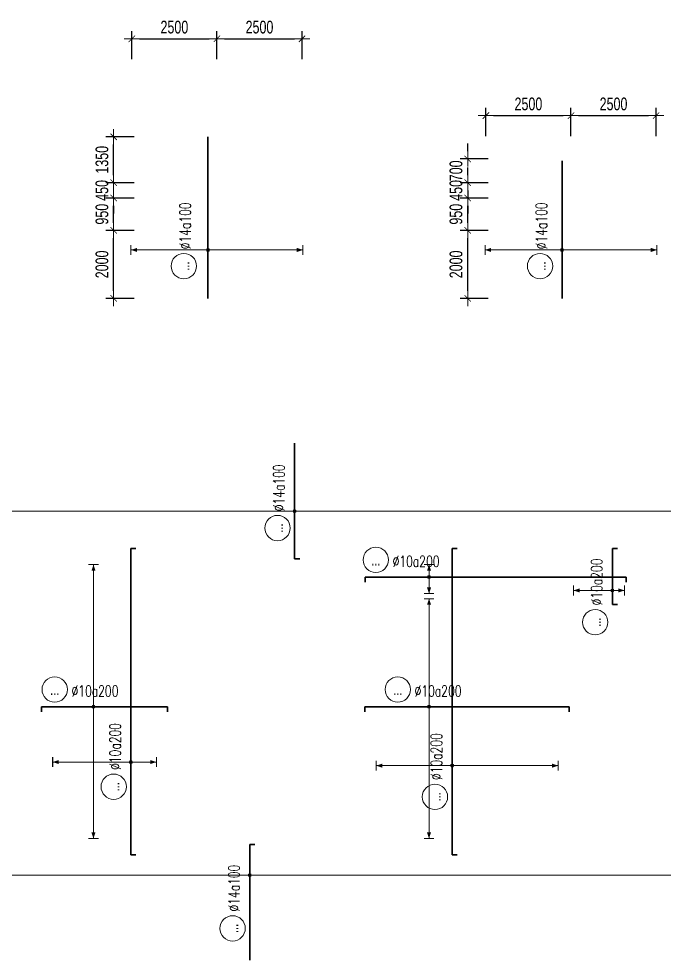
# Model space of a CAD drawing. Header units: millimetres. Extents: x 131629 to 589785, y -24154 to 45581.
# Drawn here: x 281481 to 300437, y 16100 to 43768 of the extents above; entities that cross this region are included whole.
import ezdxf
from ezdxf.enums import TextEntityAlignment as Align

# ---------------------------------------------------------------- set-up
doc = ezdxf.new("R2010")
doc.units = ezdxf.units.MM
doc.layers.get('0').update_dxf_attribs({"lineweight": 20})
doc.layers.get('Defpoints').update_dxf_attribs({"color": 151, "lineweight": 9})
for name, color, linetype, lineweight in [('NDC_S_DIM', 1, 'Continuous', 15), ('NDC_S_REBAR', 4, 'Continuous', 35), ('NDC_S_VN TEXT', 7, 'Continuous', 20)]:
    doc.layers.add(name, color=color, linetype=linetype, lineweight=lineweight)
doc.styles.add('ARIAL', font='arial.ttf', dxfattribs={"width": 0.7})
doc.styles.add('NDC_ROMANS', font='romans.shx', dxfattribs={"width": 0.7})
doc.dimstyles.new('NDC_dim_150', dxfattribs={"dimscale": 150, "dimtxt": 2.5, "dimasz": 1.5, "dimexe": 1.5, "dimexo": 2.5, "dimgap": 1, "dimtad": 1, "dimdec": 0, "dimzin": 0, "dimdsep": 46, "dimtxsty": 'ARIAL', "dimblk": 'DIMMARK', "dimcen": 0.09, "dimdle": 1.2, "dimclrd": 1, "dimclre": 1, "dimclrt": 3, "dimadec": 0, "dimazin": 0, "dimtfac": 1, "dimtdec": 0, "dimtix": 1, "dimtofl": 0, "dimtmove": 0, "dimatfit": 3, "dimfxl": 4, "dimfxlon": 1, "dimtolj": 1, "dimtzin": 0, "dimarcsym": 0})

# ---------------------------------------------------------------- blocks, each defined once
blk = doc.blocks.new('*U27')
h = blk.add_hatch(color=6)
edge = h.paths.add_edge_path()
edge.add_arc((0.5, 0), 0.3, 0, 360)
at = {"layer": 'NDC_S_DIM', "color": 6}
for q in [(0.5, 21.16), (0.5, -25.84)]:
    blk.add_line((0.5, 0), q, dxfattribs=at)
for points in [[(-0.5, 21.16, 0.2, 0.2, 0), (1.5, 21.16, 0, 0, 0)], [(-0.5, -25.84, 0.2, 0.2, 0), (1.5, -25.84, 0, 0, 0)]]:
    blk.add_lwpolyline(points, format="xyseb", dxfattribs=at)
at = {"layer": 'NDC_S_DIM'}
blk.add_circle((-5.62, 3.36), 2.48, dxfattribs=at)
at = {"layer": 'NDC_S_DIM', "color": 6}
blk.add_circle((0.5, 0), 0.3, dxfattribs=at)
for points in [[(0.1, 19.96), (0.5, 21.16), (0.9, 19.96)], [(0.1, -24.64), (0.5, -25.84), (0.9, -24.64)]]:
    blk.add_solid(points, dxfattribs=at)
at = {"layer": 'NDC_S_REBAR'}
for p, q in [((0, 0), (-12.04, 0)), ((-12.04, 0), (-12.04, -1)), ((0, 0), (27.96, 0)), ((27.96, 0), (27.96, -1)), ((-12.04, -1), (-12.04, -1)), ((27.96, -1), (27.96, -1))]:
    blk.add_line(p, q, dxfattribs=at)
at = {"layer": 'NDC_S_VN TEXT', "style": 'ARIAL', "width": 0.7}
blk.add_attdef('KHT', text='', height=2.2, dxfattribs=at).set_placement((-5.62, 3.36), align=Align.MIDDLE_CENTER)
at = {"layer": 'NDC_S_VN TEXT', "color": 3, "style": 'NDC_ROMANS', "width": 0.7}
blk.add_attdef('DKT', (-2.32, 1.98), '', height=2.2, dxfattribs=at)
blk = doc.blocks.new('*U28')
h = blk.add_hatch(color=6)
edge = h.paths.add_edge_path()
edge.add_arc((1.97, 0), 0.3, 0, 360)
at = {"layer": 'NDC_S_DIM', "color": 6}
for q in [(1.97, 27.83), (1.97, -25.84)]:
    blk.add_line((1.97, 0), q, dxfattribs=at)
for points in [[(0.97, 27.83, 0.2, 0.2, 0), (2.97, 27.83, 0, 0, 0)], [(0.97, -25.84, 0.2, 0.2, 0), (2.97, -25.84, 0, 0, 0)]]:
    blk.add_lwpolyline(points, format="xyseb", dxfattribs=at)
at = {"layer": 'NDC_S_DIM'}
blk.add_circle((-5.62, 3.36), 2.48, dxfattribs=at)
at = {"layer": 'NDC_S_DIM', "color": 6}
blk.add_circle((1.97, 0), 0.3, dxfattribs=at)
for points in [[(1.57, 26.63), (1.97, 27.83), (2.37, 26.63)], [(1.57, -24.64), (1.97, -25.84), (2.37, -24.64)]]:
    blk.add_solid(points, dxfattribs=at)
at = {"layer": 'NDC_S_REBAR'}
for p, q in [((0, 0), (-8.18, 0)), ((-8.18, 0), (-8.18, -1)), ((0, 0), (16.48, 0)), ((16.48, 0), (16.48, -1)), ((-8.18, -1), (-8.18, -1)), ((16.48, -1), (16.48, -1))]:
    blk.add_line(p, q, dxfattribs=at)
at = {"layer": 'NDC_S_VN TEXT', "style": 'ARIAL', "width": 0.7}
blk.add_attdef('KHT', text='', height=2.2, dxfattribs=at).set_placement((-5.62, 3.36), align=Align.MIDDLE_CENTER)
at = {"layer": 'NDC_S_VN TEXT', "color": 3, "style": 'NDC_ROMANS', "width": 0.7}
blk.add_attdef('DKT', (-2.32, 1.98), '', height=2.2, dxfattribs=at)
blk = doc.blocks.new('*U21')
h = blk.add_hatch(color=6)
edge = h.paths.add_edge_path()
edge.add_arc((4.81, 0), 0.3, 0, 360)
at = {"layer": 'NDC_S_DIM', "color": 6}
for q in [(4.81, 2.43), (4.81, -3.24)]:
    blk.add_line((4.81, 0), q, dxfattribs=at)
for points in [[(3.81, 2.43, 0.2, 0.2, 0), (5.81, 2.43, 0, 0, 0)], [(3.81, -3.24, 0.2, 0.2, 0), (5.81, -3.24, 0, 0, 0)]]:
    blk.add_lwpolyline(points, format="xyseb", dxfattribs=at)
at = {"layer": 'NDC_S_DIM'}
blk.add_circle((-5.62, 3.36), 2.48, dxfattribs=at)
at = {"layer": 'NDC_S_DIM', "color": 6}
blk.add_circle((4.81, 0), 0.3, dxfattribs=at)
for points in [[(4.41, 1.23), (4.81, 2.43), (5.21, 1.23)], [(4.41, -2.04), (4.81, -3.24), (5.21, -2.04)]]:
    blk.add_solid(points, dxfattribs=at)
at = {"layer": 'NDC_S_REBAR'}
for p, q in [((0, 0), (-7.73, 0)), ((-7.73, 0), (-7.73, -1)), ((0, 0), (43.4, 0)), ((43.4, 0), (43.4, -1)), ((-7.73, -1), (-7.73, -1)), ((43.4, -1), (43.4, -1))]:
    blk.add_line(p, q, dxfattribs=at)
at = {"layer": 'NDC_S_VN TEXT', "style": 'ARIAL', "width": 0.7}
blk.add_attdef('KHT', text='', height=2.2, dxfattribs=at).set_placement((-5.62, 3.36), align=Align.MIDDLE_CENTER)
at = {"layer": 'NDC_S_VN TEXT', "color": 3, "style": 'NDC_ROMANS', "width": 0.7}
blk.add_attdef('DKT', (-2.32, 1.98), '', height=2.2, dxfattribs=at)
blk = doc.blocks.new('*U22')
h = blk.add_hatch(color=6)
edge = h.paths.add_edge_path()
edge.add_arc((-0.79, 0), 0.3, 0, 360)
at = {"layer": 'NDC_S_DIM', "color": 6}
for q in [(-0.79, 15.31), (-0.79, -5.02)]:
    blk.add_line((-0.79, 0), q, dxfattribs=at)
for points in [[(-1.79, 15.31, 0.2, 0.2, 0), (0.21, 15.31, 0, 0, 0)], [(-1.79, -5.02, 0.2, 0.2, 0), (0.21, -5.02, 0, 0, 0)]]:
    blk.add_lwpolyline(points, format="xyseb", dxfattribs=at)
at = {"layer": 'NDC_S_DIM'}
blk.add_circle((-5.62, 3.36), 2.48, dxfattribs=at)
at = {"layer": 'NDC_S_DIM', "color": 6}
blk.add_circle((-0.79, 0), 0.3, dxfattribs=at)
for points in [[(-1.19, 14.11), (-0.79, 15.31), (-0.39, 14.11)], [(-1.19, -3.82), (-0.79, -5.02), (-0.39, -3.82)]]:
    blk.add_solid(points, dxfattribs=at)
at = {"layer": 'NDC_S_REBAR'}
for p, q in [((0, 0), (-18.94, 0)), ((-18.94, 0), (-18.94, -1)), ((0, 0), (41.06, 0)), ((41.06, 0), (41.06, -1)), ((-18.94, -1), (-18.94, -1)), ((41.06, -1), (41.06, -1))]:
    blk.add_line(p, q, dxfattribs=at)
at = {"layer": 'NDC_S_VN TEXT', "style": 'ARIAL', "width": 0.7}
blk.add_attdef('KHT', text='', height=2.2, dxfattribs=at).set_placement((-5.62, 3.36), align=Align.MIDDLE_CENTER)
at = {"layer": 'NDC_S_VN TEXT', "color": 3, "style": 'NDC_ROMANS', "width": 0.7}
blk.add_attdef('DKT', (-2.32, 1.98), '', height=2.2, dxfattribs=at)
blk = doc.blocks.new('*U23')
h = blk.add_hatch(color=6)
edge = h.paths.add_edge_path()
edge.add_arc((0.5, 0), 0.3, 0, 360)
at = {"layer": 'NDC_S_DIM', "color": 6}
for q in [(0.5, 14.9), (0.5, -20.77)]:
    blk.add_line((0.5, 0), q, dxfattribs=at)
for points in [[(-0.5, 14.9, 0.2, 0.2, 0), (1.5, 14.9, 0, 0, 0)], [(-0.5, -20.77, 0.2, 0.2, 0), (1.5, -20.77, 0, 0, 0)]]:
    blk.add_lwpolyline(points, format="xyseb", dxfattribs=at)
at = {"layer": 'NDC_S_DIM'}
blk.add_circle((-5.62, 3.36), 2.48, dxfattribs=at)
at = {"layer": 'NDC_S_DIM', "color": 6}
blk.add_circle((0.5, 0), 0.3, dxfattribs=at)
for points in [[(0.1, 13.7), (0.5, 14.9), (0.9, 13.7)], [(0.1, -19.57), (0.5, -20.77), (0.9, -19.57)]]:
    blk.add_solid(points, dxfattribs=at)
at = {"layer": 'NDC_S_REBAR'}
for p, q in [((0, 0), (-16.95, 0)), ((-16.95, 0), (-16.95, -1)), ((0, 0), (43.05, 0)), ((43.05, 0), (43.05, -1)), ((-16.95, -1), (-16.95, -1)), ((43.05, -1), (43.05, -1))]:
    blk.add_line(p, q, dxfattribs=at)
at = {"layer": 'NDC_S_VN TEXT', "style": 'ARIAL', "width": 0.7}
blk.add_attdef('KHT', text='', height=2.2, dxfattribs=at).set_placement((-5.62, 3.36), align=Align.MIDDLE_CENTER)
at = {"layer": 'NDC_S_VN TEXT', "color": 3, "style": 'NDC_ROMANS', "width": 0.7}
blk.add_attdef('DKT', (-2.32, 1.98), '', height=2.2, dxfattribs=at)
blk = doc.blocks.new('*U24')
h = blk.add_hatch(color=6)
edge = h.paths.add_edge_path()
edge.add_arc((0.61, 0), 0.3, 0, 360)
at = {"layer": 'NDC_S_DIM', "color": 6}
for q in [(0.61, 7.61), (0.61, -2.39)]:
    blk.add_line((0.61, 0), q, dxfattribs=at)
for points in [[(-0.39, 7.61, 0.2, 0.2, 0), (1.61, 7.61, 0, 0, 0)], [(-0.39, -2.39, 0.2, 0.2, 0), (1.61, -2.39, 0, 0, 0)]]:
    blk.add_lwpolyline(points, format="xyseb", dxfattribs=at)
at = {"layer": 'NDC_S_DIM'}
blk.add_circle((-5.62, 3.36), 2.48, dxfattribs=at)
at = {"layer": 'NDC_S_DIM', "color": 6}
blk.add_circle((0.61, 0), 0.3, dxfattribs=at)
for points in [[(0.21, 6.41), (0.61, 7.61), (1.01, 6.41)], [(0.21, -1.19), (0.61, -2.39), (1.01, -1.19)]]:
    blk.add_solid(points, dxfattribs=at)
at = {"layer": 'NDC_S_REBAR'}
for p, q in [((0, 0), (-2.17, 0)), ((-2.17, 0), (-2.17, -1)), ((0, 0), (8.83, 0)), ((8.83, 0), (8.83, -1)), ((-2.17, -1), (-2.17, -1)), ((8.83, -1), (8.83, -1))]:
    blk.add_line(p, q, dxfattribs=at)
at = {"layer": 'NDC_S_VN TEXT', "style": 'ARIAL', "width": 0.7}
blk.add_attdef('KHT', text='', height=2.2, dxfattribs=at).set_placement((-5.62, 3.36), align=Align.MIDDLE_CENTER)
at = {"layer": 'NDC_S_VN TEXT', "color": 3, "style": 'NDC_ROMANS', "width": 0.7}
blk.add_attdef('DKT', (-2.32, 1.98), '', height=2.2, dxfattribs=at)
blk = doc.blocks.new('*U71')
h = blk.add_hatch(color=6)
edge = h.paths.add_edge_path()
edge.add_arc((4.81, 0), 0.3, 0, 360)
at = {"layer": 'NDC_S_DIM', "color": 6}
for q in [(4.81, 133.93), (4.81, -121.07)]:
    blk.add_line((4.81, 0), q, dxfattribs=at)
at = {"layer": 'NDC_S_DIM'}
blk.add_circle((-5.62, 3.36), 2.48, dxfattribs=at)
at = {"layer": 'NDC_S_DIM', "color": 6}
blk.add_circle((4.81, 0), 0.3, dxfattribs=at)
at = {"layer": 'NDC_S_REBAR'}
for p, q in [((0, 0), (-11.85, 0)), ((-11.85, 0), (-11.85, 0)), ((0, 0), (10.81, 0)), ((10.81, 0), (10.81, -1)), ((-11.85, 0), (-11.85, 0)), ((10.81, -1), (10.81, -1))]:
    blk.add_line(p, q, dxfattribs=at)
at = {"layer": 'NDC_S_VN TEXT', "style": 'ARIAL', "width": 0.7}
blk.add_attdef('KHT', text='', height=2.2, dxfattribs=at).set_placement((-5.62, 3.36), align=Align.MIDDLE_CENTER)
at = {"layer": 'NDC_S_VN TEXT', "color": 3, "style": 'NDC_ROMANS', "width": 0.7}
blk.add_attdef('DKT', (-2.32, 1.98), '', height=2.2, dxfattribs=at)
blk = doc.blocks.new('*U68')
h = blk.add_hatch(color=6)
edge = h.paths.add_edge_path()
edge.add_arc((6.79, 0), 0.3, 0, 360)
at = {"layer": 'NDC_S_DIM', "color": 6}
for q in [(6.79, 142.72), (6.79, -112.28)]:
    blk.add_line((6.79, 0), q, dxfattribs=at)
at = {"layer": 'NDC_S_DIM'}
blk.add_circle((3.49, 3.36), 2.48, dxfattribs=at)
at = {"layer": 'NDC_S_DIM', "color": 6}
blk.add_circle((6.79, 0), 0.3, dxfattribs=at)
at = {"layer": 'NDC_S_REBAR'}
for p, q in [((0, 0), (-2.52, 0)), ((-2.52, 0), (-2.52, -1)), ((0, 0), (20.15, 0)), ((20.15, 0), (20.15, 0)), ((20.15, 0), (20.15, 0)), ((-2.52, -1), (-2.52, -1))]:
    blk.add_line(p, q, dxfattribs=at)
at = {"layer": 'NDC_S_VN TEXT', "style": 'ARIAL', "width": 0.7}
blk.add_attdef('KHT', text='', height=2.2, dxfattribs=at).set_placement((3.49, 3.36), align=Align.MIDDLE_CENTER)
at = {"layer": 'NDC_S_VN TEXT', "color": 3, "style": 'NDC_ROMANS', "width": 0.7}
blk.add_attdef('DKT', (6.79, 1.98), '', height=2.2, dxfattribs=at)
blk = doc.blocks.new('*U724')
h = blk.add_hatch(color=6)
edge = h.paths.add_edge_path()
edge.add_arc((-0.77, 0), 0.3, 0, 360)
at = {"layer": 'NDC_S_DIM', "color": 6}
for q in [(-0.77, 15.08), (-0.77, -18.59)]:
    blk.add_line((-0.77, 0), q, dxfattribs=at)
for points in [[(-1.77, 15.08, 0.2, 0.2, 0), (0.23, 15.08, 0, 0, 0)], [(-1.77, -18.59, 0.2, 0.2, 0), (0.23, -18.59, 0, 0, 0)]]:
    blk.add_lwpolyline(points, format="xyseb", dxfattribs=at)
at = {"layer": 'NDC_S_DIM'}
blk.add_circle((-3.93, 4.31), 2.48, dxfattribs=at)
at = {"layer": 'NDC_S_DIM', "color": 6}
blk.add_circle((-0.77, 0), 0.3, dxfattribs=at)
for points in [[(-1.17, 13.88), (-0.77, 15.08), (-0.37, 13.88)], [(-1.17, -17.39), (-0.77, -18.59), (-0.37, -17.39)]]:
    blk.add_solid(points, dxfattribs=at)
at = {"layer": 'NDC_S_REBAR'}
for p, q in [((0, 0), (-10.27, 0)), ((-10.27, 0), (-10.27, 0)), ((0, 0), (16.68, 0)), ((16.68, 0), (16.68, 0)), ((16.68, 0), (16.68, 0)), ((-10.27, 0), (-10.27, 0))]:
    blk.add_line(p, q, dxfattribs=at)
at = {"layer": 'NDC_S_VN TEXT', "style": 'ARIAL', "width": 0.7}
blk.add_attdef('KHT', text='', height=2.2, dxfattribs=at).set_placement((-3.93, 4.31), align=Align.MIDDLE_CENTER)
at = {"layer": 'NDC_S_VN TEXT', "color": 3, "style": 'NDC_ROMANS', "width": 0.7}
blk.add_attdef('DKT', (-0.63, 2.94), '', height=2.2, dxfattribs=at)
blk = doc.blocks.new('DIMMARK')
at = {"layer": 'NDC_S_DIM', "color": 1}
blk.add_line((-1.5, 0), (1, 0), dxfattribs=at)
at = {"layer": 'NDC_S_DIM', "color": 2, "const_width": 0.1}
blk.add_lwpolyline([(-0.42, -0.42), (0.42, 0.42)], dxfattribs=at)
blk = doc.blocks.new('*D664')
at = {"layer": 'Defpoints', "color": 0, "ltscale": 100, "transparency": 16777216}
for p in [(284266, 37550), (288243, 37550), (288243, 35550)]:
    blk.add_point(p, dxfattribs=at)
at = {"layer": 'NDC_S_DIM', "color": 1, "lineweight": -2, "ltscale": 100, "transparency": 16777216}
for p, q in [((284866, 37550), (284041, 37550)), ((284266, 35775), (284266, 37325)), ((284866, 35550), (284041, 35550))]:
    blk.add_line(p, q, dxfattribs=at)
at = {"layer": 'NDC_S_DIM', "color": 1, "lineweight": -2, "ltscale": 100, "transparency": 16777216, "xscale": 225, "yscale": 225, "zscale": 225}
for p, rotation in [((284266, 37550), 90), ((284266, 35550), 270)]:
    blk.add_blockref('DIMMARK', p, dxfattribs=dict(at, rotation=rotation))
at = {"layer": 'NDC_S_DIM', "color": 3, "ltscale": 100, "transparency": 16777216, "insert": (283924, 36550), "char_height": 375, "attachment_point": 5, "rotation": 90, "style": 'ARIAL'}
blk.add_mtext('\\A1;2000', dxfattribs=at)
blk = doc.blocks.new('*D666')
at = {"layer": 'Defpoints', "color": 0, "ltscale": 100, "transparency": 16777216}
for p in [(284266, 38500), (288243, 38500), (288243, 37550)]:
    blk.add_point(p, dxfattribs=at)
at = {"layer": 'NDC_S_DIM', "color": 1, "lineweight": -2, "ltscale": 100, "transparency": 16777216}
for p, q in [((284866, 38500), (284041, 38500)), ((284266, 37775), (284266, 38275)), ((284866, 37550), (284041, 37550))]:
    blk.add_line(p, q, dxfattribs=at)
at = {"layer": 'NDC_S_DIM', "color": 1, "lineweight": -2, "ltscale": 100, "transparency": 16777216, "xscale": 225, "yscale": 225, "zscale": 225}
for p, rotation in [((284266, 38500), 90), ((284266, 37550), 270)]:
    blk.add_blockref('DIMMARK', p, dxfattribs=dict(at, rotation=rotation))
at = {"layer": 'NDC_S_DIM', "color": 3, "ltscale": 100, "transparency": 16777216, "insert": (283924, 38025), "char_height": 375, "attachment_point": 5, "rotation": 90, "style": 'ARIAL'}
blk.add_mtext('\\A1;950', dxfattribs=at)
blk = doc.blocks.new('*D667')
at = {"layer": 'Defpoints', "color": 0, "ltscale": 100, "transparency": 16777216}
for p in [(287300, 43180), (284800, 40201), (287300, 40201)]:
    blk.add_point(p, dxfattribs=at)
at = {"layer": 'NDC_S_DIM', "color": 1, "lineweight": -2, "ltscale": 100, "transparency": 16777216}
for p, q in [((284800, 42580), (284800, 43405)), ((285025, 43180), (287075, 43180)), ((287300, 42580), (287300, 43405))]:
    blk.add_line(p, q, dxfattribs=at)
at = {"layer": 'NDC_S_DIM', "color": 1, "lineweight": -2, "ltscale": 100, "transparency": 16777216, "xscale": 225, "yscale": 225, "zscale": 225, "rotation": 180}
blk.add_blockref('DIMMARK', (284800, 43180), dxfattribs=at)
at = {"layer": 'NDC_S_DIM', "color": 1, "lineweight": -2, "ltscale": 100, "transparency": 16777216, "xscale": 225, "yscale": 225, "zscale": 225}
blk.add_blockref('DIMMARK', (287300, 43180), dxfattribs=at)
at = {"layer": 'NDC_S_DIM', "color": 3, "ltscale": 100, "transparency": 16777216, "insert": (286050, 43522), "char_height": 375, "attachment_point": 5, "style": 'ARIAL'}
blk.add_mtext('\\A1;2500', dxfattribs=at)
blk = doc.blocks.new('*D668')
at = {"layer": 'Defpoints', "color": 0, "ltscale": 100, "transparency": 16777216}
for p in [(289800, 43180), (287300, 40051), (289800, 40051)]:
    blk.add_point(p, dxfattribs=at)
at = {"layer": 'NDC_S_DIM', "color": 1, "lineweight": -2, "ltscale": 100, "transparency": 16777216}
for p, q in [((287300, 42580), (287300, 43405)), ((287525, 43180), (289575, 43180)), ((289800, 42580), (289800, 43405))]:
    blk.add_line(p, q, dxfattribs=at)
at = {"layer": 'NDC_S_DIM', "color": 1, "lineweight": -2, "ltscale": 100, "transparency": 16777216, "xscale": 225, "yscale": 225, "zscale": 225, "rotation": 180}
blk.add_blockref('DIMMARK', (287300, 43180), dxfattribs=at)
at = {"layer": 'NDC_S_DIM', "color": 1, "lineweight": -2, "ltscale": 100, "transparency": 16777216, "xscale": 225, "yscale": 225, "zscale": 225}
blk.add_blockref('DIMMARK', (289800, 43180), dxfattribs=at)
at = {"layer": 'NDC_S_DIM', "color": 3, "ltscale": 100, "transparency": 16777216, "insert": (288550, 43522), "char_height": 375, "attachment_point": 5, "style": 'ARIAL'}
blk.add_mtext('\\A1;2500', dxfattribs=at)
blk = doc.blocks.new('*D669')
at = {"layer": 'Defpoints', "color": 0, "ltscale": 100, "transparency": 16777216}
for p in [(294666, 37550), (298643, 37550), (298643, 35550)]:
    blk.add_point(p, dxfattribs=at)
at = {"layer": 'NDC_S_DIM', "color": 1, "lineweight": -2, "ltscale": 100, "transparency": 16777216}
for p, q in [((295266, 37550), (294441, 37550)), ((294666, 35775), (294666, 37325)), ((295266, 35550), (294441, 35550))]:
    blk.add_line(p, q, dxfattribs=at)
at = {"layer": 'NDC_S_DIM', "color": 1, "lineweight": -2, "ltscale": 100, "transparency": 16777216, "xscale": 225, "yscale": 225, "zscale": 225}
for p, rotation in [((294666, 37550), 90), ((294666, 35550), 270)]:
    blk.add_blockref('DIMMARK', p, dxfattribs=dict(at, rotation=rotation))
at = {"layer": 'NDC_S_DIM', "color": 3, "ltscale": 100, "transparency": 16777216, "insert": (294324, 36550), "char_height": 375, "attachment_point": 5, "rotation": 90, "style": 'ARIAL'}
blk.add_mtext('\\A1;2000', dxfattribs=at)
blk = doc.blocks.new('*D670')
at = {"layer": 'Defpoints', "color": 0, "ltscale": 100, "transparency": 16777216}
for p in [(294666, 38950), (298643, 38950), (298643, 38500)]:
    blk.add_point(p, dxfattribs=at)
at = {"layer": 'NDC_S_DIM', "color": 1, "lineweight": -2, "ltscale": 100, "transparency": 16777216}
for p, q in [((294666, 39175), (294666, 39400)), ((295266, 38950), (294441, 38950)), ((295266, 38500), (294441, 38500)), ((294666, 38275), (294666, 38050))]:
    blk.add_line(p, q, dxfattribs=at)
at = {"layer": 'NDC_S_DIM', "color": 1, "lineweight": -2, "ltscale": 100, "transparency": 16777216, "xscale": 225, "yscale": 225, "zscale": 225}
for p, rotation in [((294666, 38950), 270), ((294666, 38500), 90)]:
    blk.add_blockref('DIMMARK', p, dxfattribs=dict(at, rotation=rotation))
at = {"layer": 'NDC_S_DIM', "color": 3, "ltscale": 100, "transparency": 16777216, "insert": (294324, 38725), "char_height": 375, "attachment_point": 5, "rotation": 90, "style": 'ARIAL'}
blk.add_mtext('\\A1;450', dxfattribs=at)
blk = doc.blocks.new('*D671')
at = {"layer": 'Defpoints', "color": 0, "ltscale": 100, "transparency": 16777216}
for p in [(294666, 38500), (298643, 38500), (298643, 37550)]:
    blk.add_point(p, dxfattribs=at)
at = {"layer": 'NDC_S_DIM', "color": 1, "lineweight": -2, "ltscale": 100, "transparency": 16777216}
for p, q in [((295266, 38500), (294441, 38500)), ((294666, 37775), (294666, 38275)), ((295266, 37550), (294441, 37550))]:
    blk.add_line(p, q, dxfattribs=at)
at = {"layer": 'NDC_S_DIM', "color": 1, "lineweight": -2, "ltscale": 100, "transparency": 16777216, "xscale": 225, "yscale": 225, "zscale": 225}
for p, rotation in [((294666, 38500), 90), ((294666, 37550), 270)]:
    blk.add_blockref('DIMMARK', p, dxfattribs=dict(at, rotation=rotation))
at = {"layer": 'NDC_S_DIM', "color": 3, "ltscale": 100, "transparency": 16777216, "insert": (294324, 38025), "char_height": 375, "attachment_point": 5, "rotation": 90, "style": 'ARIAL'}
blk.add_mtext('\\A1;950', dxfattribs=at)
blk = doc.blocks.new('*D672')
at = {"layer": 'Defpoints', "color": 0, "ltscale": 100, "transparency": 16777216}
for p in [(297700, 40923), (295200, 37944), (297700, 37944)]:
    blk.add_point(p, dxfattribs=at)
at = {"layer": 'NDC_S_DIM', "color": 1, "lineweight": -2, "ltscale": 100, "transparency": 16777216}
for p, q in [((295200, 40323), (295200, 41148)), ((297700, 40323), (297700, 41148)), ((295425, 40923), (297475, 40923))]:
    blk.add_line(p, q, dxfattribs=at)
at = {"layer": 'NDC_S_DIM', "color": 1, "lineweight": -2, "ltscale": 100, "transparency": 16777216, "xscale": 225, "yscale": 225, "zscale": 225, "rotation": 180}
blk.add_blockref('DIMMARK', (295200, 40923), dxfattribs=at)
at = {"layer": 'NDC_S_DIM', "color": 1, "lineweight": -2, "ltscale": 100, "transparency": 16777216, "xscale": 225, "yscale": 225, "zscale": 225}
blk.add_blockref('DIMMARK', (297700, 40923), dxfattribs=at)
at = {"layer": 'NDC_S_DIM', "color": 3, "ltscale": 100, "transparency": 16777216, "insert": (296450, 41264), "char_height": 375, "attachment_point": 5, "style": 'ARIAL'}
blk.add_mtext('\\A1;2500', dxfattribs=at)
blk = doc.blocks.new('*D673')
at = {"layer": 'Defpoints', "color": 0, "ltscale": 100, "transparency": 16777216}
for p in [(300200, 40923), (297700, 37794), (300200, 37794)]:
    blk.add_point(p, dxfattribs=at)
at = {"layer": 'NDC_S_DIM', "color": 1, "lineweight": -2, "ltscale": 100, "transparency": 16777216}
for p, q in [((297700, 40323), (297700, 41148)), ((300200, 40323), (300200, 41148)), ((297925, 40923), (299975, 40923))]:
    blk.add_line(p, q, dxfattribs=at)
at = {"layer": 'NDC_S_DIM', "color": 1, "lineweight": -2, "ltscale": 100, "transparency": 16777216, "xscale": 225, "yscale": 225, "zscale": 225, "rotation": 180}
blk.add_blockref('DIMMARK', (297700, 40923), dxfattribs=at)
at = {"layer": 'NDC_S_DIM', "color": 1, "lineweight": -2, "ltscale": 100, "transparency": 16777216, "xscale": 225, "yscale": 225, "zscale": 225}
blk.add_blockref('DIMMARK', (300200, 40923), dxfattribs=at)
at = {"layer": 'NDC_S_DIM', "color": 3, "ltscale": 100, "transparency": 16777216, "insert": (298950, 41264), "char_height": 375, "attachment_point": 5, "style": 'ARIAL'}
blk.add_mtext('\\A1;2500', dxfattribs=at)
blk = doc.blocks.new('*U742')
h = blk.add_hatch(color=6)
edge = h.paths.add_edge_path()
edge.add_arc((-0.77, 0), 0.3, 0, 360)
at = {"layer": 'NDC_S_DIM', "color": 6}
for q in [(-0.77, 15.08), (-0.77, -18.59)]:
    blk.add_line((-0.77, 0), q, dxfattribs=at)
for points in [[(-1.77, 15.08, 0.2, 0.2, 0), (0.23, 15.08, 0, 0, 0)], [(-1.77, -18.59, 0.2, 0.2, 0), (0.23, -18.59, 0, 0, 0)]]:
    blk.add_lwpolyline(points, format="xyseb", dxfattribs=at)
at = {"layer": 'NDC_S_DIM'}
blk.add_circle((-3.93, 4.73), 2.48, dxfattribs=at)
at = {"layer": 'NDC_S_DIM', "color": 6}
blk.add_circle((-0.77, 0), 0.3, dxfattribs=at)
for points in [[(-1.17, 13.88), (-0.77, 15.08), (-0.37, 13.88)], [(-1.17, -17.39), (-0.77, -18.59), (-0.37, -17.39)]]:
    blk.add_solid(points, dxfattribs=at)
at = {"layer": 'NDC_S_REBAR'}
for p, q in [((0, 0), (-10.27, 0)), ((-10.27, 0), (-10.27, 0)), ((0, 0), (21.4, 0)), ((21.4, 0), (21.4, 0)), ((21.4, 0), (21.4, 0)), ((-10.27, 0), (-10.27, 0))]:
    blk.add_line(p, q, dxfattribs=at)
at = {"layer": 'NDC_S_VN TEXT', "style": 'ARIAL', "width": 0.7}
blk.add_attdef('KHT', text='', height=2.2, dxfattribs=at).set_placement((-3.93, 4.73), align=Align.MIDDLE_CENTER)
at = {"layer": 'NDC_S_VN TEXT', "color": 3, "style": 'NDC_ROMANS', "width": 0.7}
blk.add_attdef('DKT', (-0.63, 3.36), '', height=2.2, dxfattribs=at)
blk = doc.blocks.new('*D734')
at = {"layer": 'Defpoints', "color": 0, "ltscale": 100, "transparency": 16777216}
for p in [(284266, 40300), (288243, 40300), (288243, 38950)]:
    blk.add_point(p, dxfattribs=at)
at = {"layer": 'NDC_S_DIM', "color": 1, "lineweight": -2, "ltscale": 100, "transparency": 16777216}
for p, q in [((284866, 40300), (284041, 40300)), ((284266, 39175), (284266, 40075)), ((284866, 38950), (284041, 38950))]:
    blk.add_line(p, q, dxfattribs=at)
at = {"layer": 'NDC_S_DIM', "color": 1, "lineweight": -2, "ltscale": 100, "transparency": 16777216, "xscale": 225, "yscale": 225, "zscale": 225}
for p, rotation in [((284266, 40300), 90), ((284266, 38950), 270)]:
    blk.add_blockref('DIMMARK', p, dxfattribs=dict(at, rotation=rotation))
at = {"layer": 'NDC_S_DIM', "color": 3, "ltscale": 100, "transparency": 16777216, "insert": (283924, 39625), "char_height": 375, "attachment_point": 5, "rotation": 90, "style": 'ARIAL'}
blk.add_mtext('\\A1;1350', dxfattribs=at)
blk = doc.blocks.new('*D736')
at = {"layer": 'Defpoints', "color": 0, "ltscale": 100, "transparency": 16777216}
for p in [(284266, 38950), (288243, 38950), (288243, 38500)]:
    blk.add_point(p, dxfattribs=at)
at = {"layer": 'NDC_S_DIM', "color": 1, "lineweight": -2, "ltscale": 100, "transparency": 16777216}
for p, q in [((284266, 39175), (284266, 39400)), ((284866, 38950), (284041, 38950)), ((284866, 38500), (284041, 38500)), ((284266, 38275), (284266, 38050))]:
    blk.add_line(p, q, dxfattribs=at)
at = {"layer": 'NDC_S_DIM', "color": 1, "lineweight": -2, "ltscale": 100, "transparency": 16777216, "xscale": 225, "yscale": 225, "zscale": 225}
for p, rotation in [((284266, 38950), 270), ((284266, 38500), 90)]:
    blk.add_blockref('DIMMARK', p, dxfattribs=dict(at, rotation=rotation))
at = {"layer": 'NDC_S_DIM', "color": 3, "ltscale": 100, "transparency": 16777216, "insert": (283924, 38725), "char_height": 375, "attachment_point": 5, "rotation": 90, "style": 'ARIAL'}
blk.add_mtext('\\A1;450', dxfattribs=at)
blk = doc.blocks.new('*D737')
at = {"layer": 'Defpoints', "color": 0, "ltscale": 100, "transparency": 16777216}
for p in [(294666, 39650), (298643, 39650), (298643, 38950)]:
    blk.add_point(p, dxfattribs=at)
at = {"layer": 'NDC_S_DIM', "color": 1, "lineweight": -2, "ltscale": 100, "transparency": 16777216}
for p, q in [((294666, 39875), (294666, 40100)), ((295266, 39650), (294441, 39650)), ((295266, 38950), (294441, 38950)), ((294666, 38725), (294666, 38500))]:
    blk.add_line(p, q, dxfattribs=at)
at = {"layer": 'NDC_S_DIM', "color": 1, "lineweight": -2, "ltscale": 100, "transparency": 16777216, "xscale": 225, "yscale": 225, "zscale": 225}
for p, rotation in [((294666, 39650), 270), ((294666, 38950), 90)]:
    blk.add_blockref('DIMMARK', p, dxfattribs=dict(at, rotation=rotation))
at = {"layer": 'NDC_S_DIM', "color": 3, "ltscale": 100, "transparency": 16777216, "insert": (294324, 39300), "char_height": 375, "attachment_point": 5, "rotation": 90, "style": 'ARIAL'}
blk.add_mtext('\\A1;700', dxfattribs=at)

msp = doc.modelspace()

# ---------------------------------------------------------------- block references
at = {"layer": 'NDC_S_REBAR', "xscale": 150, "yscale": 150, "zscale": 150, "rotation": 90}
for name, p, values in [('*U742', (287037.1, 37090.3), {'KHT': '...', 'DKT': '%%c14a100'}), ('*U724', (297437.1, 37090.3), {'KHT': '...', 'DKT': '%%c14a100'}), ('*U68', (289583.3, 28277.8), {'KHT': '...', 'DKT': '%%c14a100'}), ('*U22', (284771.3, 22041.5), {'KHT': '...', 'DKT': '%%c10a200'}), ('*U23', (294209.3, 21742.4), {'KHT': '...', 'DKT': '%%c10a200'}), ('*U24', (298916.5, 26875.4), {'KHT': '...', 'DKT': '%%c10a200'}), ('*U71', (288264.4, 17877.8), {'KHT': '...', 'DKT': '%%c14a100'})]:
    msp.add_blockref(name, p, dxfattribs=at).add_auto_attribs(values)
at = {"layer": 'NDC_S_REBAR', "xscale": 150, "yscale": 150, "zscale": 150}
for name, p in [('*U21', (292809.5, 27360.7)), ('*U28', (283377.3, 23550.9)), ('*U27', (293455.3, 23550.9))]:
    msp.add_blockref(name, p, dxfattribs=at).add_auto_attribs({'KHT': '...', 'DKT': '%%c10a200'})

# ---------------------------------------------------------------- dimensions: what is measured, and where the dimension line sits
at = {"layer": 'NDC_S_DIM', "ltscale": 100}
for p1, p2, distance, picture, middle in [((284800, 40201.2), (287300, 40201.2), 2978.9, '*D667', (286050, 43521.5)), ((287300, 40051.2), (289800, 40051.2), 3128.9, '*D668', (288550, 43521.5)), ((295200, 37943.9), (297700, 37943.9), 2978.9, '*D672', (296450, 41264.2)), ((297700, 37793.9), (300200, 37793.9), 3128.9, '*D673', (298950, 41264.2)), ((288243.2, 38950), (288243.2, 40300), 3977.5, '*D734', (283924.1, 39625)), ((298643.2, 38950), (298643.2, 39650), 3977.5, '*D737', (294324.2, 39300)), ((288243.2, 38500), (288243.2, 38950), 3977.5, '*D736', (283924.2, 38725)), ((298643.2, 38500), (298643.2, 38950), 3977.5, '*D670', (294324.2, 38725)), ((288243.2, 37550), (288243.2, 38500), 3977.5, '*D666', (283924.2, 38025)), ((298643.2, 37550), (298643.2, 38500), 3977.5, '*D671', (294324.2, 38025)), ((288243.2, 35550), (288243.2, 37550), 3977.5, '*D664', (283924.2, 36550)), ((298643.2, 35550), (298643.2, 37550), 3977.5, '*D669', (294324.2, 36550))]:
    dim = msp.add_aligned_dim(p1=p1, p2=p2, distance=distance, dimstyle='NDC_dim_150', dxfattribs=at)
    dim.commit()
    dim.dimension.update_dxf_attribs({"geometry": picture, "text_midpoint": middle})

doc.saveas('drawing.dxf')
